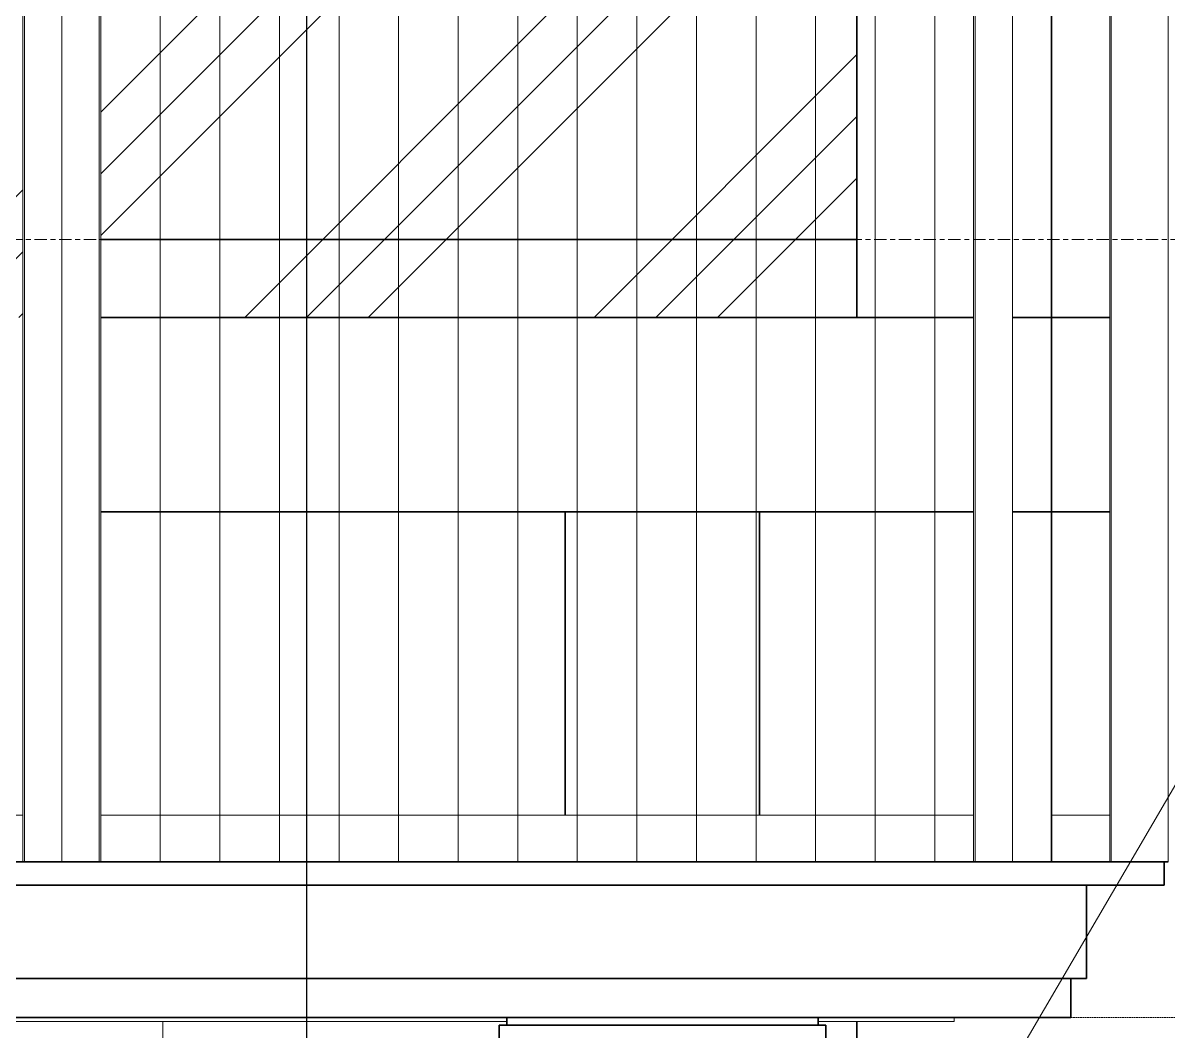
# Model space of a CAD drawing. Header units: millimetres. Extents: x 652554 to 1678317, y -308114 to 170803.
# Drawn here: x 753047 to 754519, y -95399 to -94103 of the extents above; entities that cross this region are included whole.
import ezdxf

# ---------------------------------------------------------------- set-up
doc = ezdxf.new("R2010")
doc.units = ezdxf.units.MM
doc.linetypes.add('Centre', pattern=[31.75, 6.35, -4.7625, 15.875, -4.7625])
doc.linetypes.add('DPA_Hidden 50', pattern=[3, 2, -1])
for name, color, linetype, lineweight in [('A-COLS-E', 1, 'Continuous', 35), ('A-DETL', 1, 'Continuous', 70), ('A-DETL-GENF', 2, 'Continuous', 35), ('A-FLOR-E', 2, 'Continuous', 35), ('A-FLOR-LEVL', 3, 'Continuous', 9), ('A-GENM', 1, 'Continuous', 9), ('A-GLAZ-CURT', 2, 'Continuous', 9), ('A-GLAZ-CWMG', 2, 'Continuous', 35), ('A-WALL-PATT', 1, 'Continuous', 35), ('G-ANNO-TEXT', 3, 'Continuous', 9), ('S-BEAM', 2, 'Continuous', 35), ('S-COLS-E', 2, 'Continuous', 35), ('WALL-E', 2, 'Continuous', 35)]:
    doc.layers.add(name, color=color, linetype=linetype, lineweight=lineweight)
pattern_1 = [(45, (-623522.15, 0), (-224.5064, 224.5064), []), (45, (-623442.78, 0), (0, 449.0128), []), (45, (-623601.53, 0), (0, 449.0128), [])]

# ---------------------------------------------------------------- blocks, each defined once
blk = doc.blocks.new('PPL-C-AECM-1-PP19-SE-M3-0001_rvt-1-2241-01 ENTRANCE 2 ENLARGED ELEVATION 1')
at = {"layer": 'A-WALL-PATT', "lineweight": 9}
h = blk.add_hatch(dxfattribs=at)
h.set_pattern_fill('FP_2', color=251, style=0, pattern_type=2)
h.set_pattern_definition(pattern_1)
h.paths.add_polyline_path([(-627591.4, 106450), (-626469.4, 106450), (-626469.4, 106850), (-627591.4, 106850), (-627591.4, 106501)])
h.paths.add_polyline_path([(-628695.3, 106450), (-628695.3, 106850), (-628813.4, 106850), (-628813.4, 106450), (-628772.4, 106450)])
h.paths.add_polyline_path([(-628593.7, 106450), (-628161.9, 106450), (-628161.9, 106850), (-628593.7, 106850), (-628593.7, 106748)])
h.paths.add_polyline_path([(-629848.5, 106450), (-628913.4, 106450), (-628913.4, 106850), (-629854.5, 106850), (-629854.5, 106450)])
h.paths.add_polyline_path([(-625397.4, 106450), (-625397.4, 106850), (-626369.4, 106850), (-626369.4, 106450), (-625444.3, 106450)])
h.paths.add_polyline_path([(-627911.9, 106450), (-627691.4, 106450), (-627691.4, 106850), (-627911.9, 106850), (-627911.9, 106552.4)])
h = blk.add_hatch(dxfattribs=at)
h.set_pattern_fill('FP_2', color=251, style=0, pattern_type=2)
h.set_pattern_definition(pattern_1)
h.paths.add_polyline_path([(-627591.4, 106450), (-626469.4, 106450), (-626469.4, 106850), (-627591.4, 106850), (-627591.4, 106501)])
h.paths.add_polyline_path([(-628695.3, 106450), (-628695.3, 106850), (-628813.4, 106850), (-628813.4, 106450), (-628772.4, 106450)])
h.paths.add_polyline_path([(-628593.7, 106450), (-628161.9, 106450), (-628161.9, 106850), (-628593.7, 106850), (-628593.7, 106748)])
h.paths.add_polyline_path([(-629848.5, 106450), (-628913.4, 106450), (-628913.4, 106850), (-629854.5, 106850), (-629854.5, 106450)])
h.paths.add_polyline_path([(-625397.4, 106450), (-625397.4, 106850), (-626369.4, 106850), (-626369.4, 106450), (-625444.3, 106450)])
h.paths.add_polyline_path([(-627911.9, 106450), (-627691.4, 106450), (-627691.4, 106850), (-627911.9, 106850), (-627911.9, 106552.4)])
at = {"layer": 'A-FLOR-E', "color": 250}
for p, q in [((-625379.6, 106450), (-626369.4, 106450)), ((-626369.4, 106450), (-625247.4, 106450)), ((-625197.4, 106450), (-625147.4, 106450)), ((-625147.4, 106450), (-625072.4, 106450)), ((-625147.4, 106450), (-625147.4, 106200)), ((-625772.4, 106200), (-626369.4, 106200)), ((-625522.4, 106200), (-625772.4, 106200)), ((-625247.4, 106200), (-625522.4, 106200)), ((-625147.4, 106200), (-625197.4, 106200)), ((-625072.4, 106200), (-625147.4, 106200))]:
    blk.add_line(p, q, dxfattribs=at)
at = {"layer": 'S-BEAM', "color": 250}
for p, q in [((-625397.4, 106450), (-625247.4, 106450)), ((-625247.4, 106450), (-625397.4, 106450)), ((-625247.4, 106450), (-625397.4, 106450)), ((-625397.4, 106450), (-625247.4, 106450)), ((-625297.4, 106450), (-625397.4, 106450)), ((-625397.4, 106450), (-625247.4, 106450)), ((-625147.4, 106450), (-625072.4, 106450)), ((-625772.4, 106200), (-626369.4, 106200)), ((-626369.4, 106200), (-625772.4, 106200)), ((-625797.4, 106200), (-626369.4, 106200)), ((-626369.4, 106200), (-625797.4, 106200)), ((-625772.4, 106200), (-626369.4, 106200)), ((-626369.4, 106200), (-625772.4, 106200)), ((-625797.4, 106200), (-626369.4, 106200)), ((-626369.4, 106200), (-625797.4, 106200)), ((-625797.4, 106200), (-626369.4, 106200)), ((-626369.4, 106200), (-625797.4, 106200)), ((-625797.4, 106200), (-626369.4, 106200)), ((-626369.4, 106200), (-625797.4, 106200)), ((-625797.4, 106200), (-626369.4, 106200)), ((-626369.4, 106200), (-625797.4, 106200)), ((-625797.4, 106200), (-626369.4, 106200)), ((-626369.4, 106200), (-625797.4, 106200)), ((-625797.4, 106200), (-626369.4, 106200)), ((-626369.4, 106200), (-625797.4, 106200)), ((-625772.4, 105850), (-625772.4, 106200)), ((-625772.4, 106200), (-625772.4, 105850)), ((-625772.4, 106200), (-625522.4, 106200)), ((-625772.4, 105810), (-625772.4, 106200)), ((-625522.4, 106200), (-625522.4, 105810)), ((-625247.4, 106200), (-625522.4, 106200)), ((-625522.4, 106200), (-625247.4, 106200)), ((-625147.4, 106200), (-625197.4, 106200)), ((-625147.4, 106200), (-625147.4, 105750)), ((-628593.7, 105750), (-625772.4, 105750)), ((-628522.4, 105750), (-625797.4, 105750)), ((-628522.4, 105750), (-625847.4, 105750)), ((-628522.4, 105750), (-625772.4, 105750)), ((-628522.4, 105750), (-625847.4, 105750)), ((-628522.4, 105750), (-625847.4, 105750)), ((-628522.4, 105750), (-625847.4, 105750)), ((-628522.4, 105750), (-625847.4, 105750)), ((-628522.4, 105750), (-625847.4, 105750)), ((-628522.4, 105750), (-625847.4, 105750)), ((-628522.4, 105750), (-625847.4, 105750)), ((-628522.4, 105750), (-625847.4, 105750)), ((-628041.9, 105750), (-625847.4, 105750)), ((-628041.9, 105750), (-625847.4, 105750)), ((-628041.9, 105750), (-625847.4, 105750)), ((-628041.9, 105750), (-625847.4, 105750)), ((-625772.4, 105750), (-625522.4, 105750)), ((-625522.4, 105750), (-625772.4, 105750)), ((-625522.4, 105750), (-625147.4, 105750)), ((-625522.4, 105750), (-625397.4, 105750)), ((-625147.4, 105750), (-625397.4, 105750)), ((-625397.4, 105750), (-624997.4, 105750))]:
    blk.add_line(p, q, dxfattribs=at)
at = {"layer": 'S-COLS-E', "color": 250}
for p, q in [((-625147.4, 108525), (-625147.4, 106450)), ((-625397.4, 108475), (-625397.4, 106450)), ((-625297.4, 106450), (-625497.4, 106450)), ((-625497.4, 106450), (-625297.4, 106450)), ((-625297.4, 106450), (-625497.4, 106450)), ((-625497.4, 106450), (-625297.4, 106450)), ((-625397.4, 106450), (-625247.4, 106450)), ((-625247.4, 106450), (-625397.4, 106450)), ((-625397.4, 106450), (-625247.4, 106450)), ((-625247.4, 106450), (-625397.4, 106450)), ((-625147.4, 106450), (-625197.4, 106450)), ((-625397.4, 106200), (-625522.4, 106200)), ((-625397.4, 105545), (-625397.4, 102550))]:
    blk.add_line(p, q, dxfattribs=at)
at = {"layer": 'WALL-E', "color": 250}
for p, q in [((-625397.4, 106450), (-625397.4, 106850)), ((-625297.4, 106450), (-626369.4, 106450)), ((-626369.4, 106450), (-625497.4, 106450)), ((-625397.4, 106450), (-626369.4, 106450)), ((-626369.4, 106450), (-625397.4, 106450)), ((-625497.4, 106450), (-625297.4, 106450)), ((-625297.4, 106450), (-625497.4, 106450)), ((-625497.4, 106450), (-625297.4, 106450)), ((-625397.4, 106450), (-625247.4, 106450)), ((-625247.4, 106450), (-625397.4, 106450))]:
    blk.add_line(p, q, dxfattribs=at)
blk = doc.blocks.new('DPA_CP_Entrance Louver Grill Vertical Z - Louver Grill Vertical Z-18398441-2241-01 ENTRANCE 2 ENLARGED ELEVATION 1')
at = {"layer": 'A-GLAZ-CURT'}
for p, q in [((-628913.4, 108525), (-628913.4, 105750)), ((-628913.4, 105750), (-628913.4, 108525)), ((-628911.4, 108525), (-628911.4, 105750)), ((-628911.4, 108525), (-628911.4, 105750)), ((-628863.4, 105750), (-628863.4, 108525)), ((-628863.4, 106450), (-628863.4, 108525)), ((-628863.4, 108525), (-628863.4, 105750)), ((-628863.4, 108525), (-628863.4, 105750)), ((-628913.4, 108475), (-628913.4, 105810)), ((-628913.4, 106450), (-628913.4, 108475)), ((-630035.4, 105810), (-628913.4, 105810)), ((-630035.4, 105810), (-628913.4, 105810)), ((-628863.4, 105750), (-628863.4, 105810)), ((-628863.4, 105810), (-628863.4, 105750)), ((-628863.4, 105750), (-630085.4, 105750)), ((-630085.4, 105750), (-628863.4, 105750)), ((-628913.4, 105750), (-628863.4, 105750)), ((-628863.4, 105750), (-628913.4, 105750)), ((-628913.4, 105750), (-628863.4, 105750)), ((-628911.4, 105750), (-628913.4, 105750)), ((-628863.4, 105750), (-628911.4, 105750))]:
    blk.add_line(p, q, dxfattribs=at)
blk = doc.blocks.new('DPA_CP_Entrance Louver Grill Vertical Z - Louver Grill Vertical Z-V16-2241-01 ENTRANCE 2 ENLARGED ELEVATION 1')
at = {"layer": 'A-GLAZ-CURT'}
for p, q in [((-626419.4, 108525), (-626419.4, 105750)), ((-626419.4, 106450), (-626419.4, 108525)), ((-626419.4, 105750), (-626419.4, 108525)), ((-626419.4, 105750), (-626419.4, 108525)), ((-626371.4, 105750), (-626371.4, 108525)), ((-626371.4, 105750), (-626371.4, 108525)), ((-626369.4, 108525), (-626369.4, 105750)), ((-626369.4, 105750), (-626369.4, 108525)), ((-625247.4, 108525), (-625247.4, 105750)), ((-625247.4, 105750), (-625247.4, 108525)), ((-625245.4, 108525), (-625245.4, 105750)), ((-625245.4, 108525), (-625245.4, 105750)), ((-625197.4, 105750), (-625197.4, 108525)), ((-625197.4, 108525), (-625197.4, 105750)), ((-625197.4, 108525), (-625197.4, 105750)), ((-626369.4, 105810), (-626369.4, 108475)), ((-626369.4, 106450), (-626369.4, 108475)), ((-625247.4, 108475), (-625247.4, 105810)), ((-626419.4, 105750), (-626419.4, 105810)), ((-626419.4, 105810), (-626419.4, 105750)), ((-626369.4, 105810), (-625247.4, 105810)), ((-626369.4, 105810), (-625247.4, 105810)), ((-625197.4, 105750), (-625197.4, 105810)), ((-625197.4, 105810), (-625197.4, 105750)), ((-626419.4, 105750), (-626369.4, 105750)), ((-626369.4, 105750), (-626419.4, 105750)), ((-626371.4, 105750), (-626419.4, 105750)), ((-626419.4, 105750), (-626369.4, 105750)), ((-625197.4, 105750), (-626419.4, 105750)), ((-626419.4, 105750), (-625197.4, 105750)), ((-626369.4, 105750), (-626371.4, 105750)), ((-625247.4, 105750), (-625197.4, 105750)), ((-625197.4, 105750), (-625247.4, 105750)), ((-625247.4, 105750), (-625197.4, 105750)), ((-625245.4, 105750), (-625247.4, 105750)), ((-625197.4, 105750), (-625245.4, 105750))]:
    blk.add_line(p, q, dxfattribs=at)
blk = doc.blocks.new('GM_Louver Grill Vertical Z - Z Profile-V32-2241-01 ENTRANCE 2 ENLARGED ELEVATION 1')
at = {"layer": 'A-GENM'}
blk.add_line((-629039.9, 105750), (-629039.9, 108525), dxfattribs=at)
blk = doc.blocks.new('DPA_Rectangular - 250 x 400 mm-V38-2241-01 ENTRANCE 2 ENLARGED ELEVATION 1')
at = {"layer": 'A-COLS-E'}
for p, q in [((-625397.4, 105545), (-625397.4, 102550)), ((-625397.4, 102550), (-625397.4, 105545))]:
    blk.add_line(p, q, dxfattribs=at)
blk = doc.blocks.new('DPA_Rectangular - 250 x 400 mm-V41-2241-01 ENTRANCE 2 ENLARGED ELEVATION 1')
at = {"layer": 'A-COLS-E'}
for p, q in [((-625397.4, 105545), (-625397.4, 102550)), ((-625397.4, 102550), (-625397.4, 105545))]:
    blk.add_line(p, q, dxfattribs=at)
blk = doc.blocks.new('DPA_CP_Entrance Louver Grill Vertical Z - Louver Grill Vertical Z-18398636-2241-01 ENTRANCE 2 ENLARGED ELEVATION 1')
at = {"layer": 'A-GLAZ-CURT'}
for p, q in [((-625147.4, 108525), (-625147.4, 105750)), ((-625147.4, 105750), (-625147.4, 108525)), ((-625147.4, 108525), (-625147.4, 105750)), ((-625147.4, 105750), (-625147.4, 108525)), ((-625072.4, 108525), (-625072.4, 105750)), ((-625072.4, 105750), (-625072.4, 108525)), ((-625072.4, 108525), (-625072.4, 105750)), ((-625072.4, 105750), (-625072.4, 108525)), ((-625070.4, 105750), (-625070.4, 108525)), ((-625070.4, 105750), (-625070.4, 108525)), ((-624997.4, 108525), (-624997.4, 105750)), ((-624997.4, 108525), (-624997.4, 105750)), ((-624997.4, 105750), (-624997.4, 108525)), ((-624997.4, 105750), (-624997.4, 108525)), ((-625147.4, 105750), (-625147.4, 105810)), ((-625147.4, 105810), (-625072.4, 105810)), ((-625072.4, 105810), (-625147.4, 105810)), ((-625147.4, 105810), (-625147.4, 105750)), ((-625072.4, 105810), (-625072.4, 105750)), ((-625072.4, 105750), (-625072.4, 105810)), ((-625147.4, 105750), (-625197.4, 105750)), ((-625197.4, 105750), (-625147.4, 105750)), ((-625147.4, 105750), (-625197.4, 105750)), ((-625197.4, 105750), (-625147.4, 105750)), ((-625072.4, 105750), (-625147.4, 105750)), ((-625147.4, 105750), (-625072.4, 105750)), ((-625072.4, 105750), (-625070.4, 105750)), ((-624997.4, 105750), (-625072.4, 105750)), ((-625072.4, 105750), (-624997.4, 105750)), ((-625070.4, 105750), (-625072.4, 105750)), ((-625070.4, 105750), (-624997.4, 105750)), ((-624997.4, 105750), (-625070.4, 105750))]:
    blk.add_line(p, q, dxfattribs=at)
blk = doc.blocks.new('GM_Louver Grill Vertical Z - Z Profile-V43-2241-01 ENTRANCE 2 ENLARGED ELEVATION 1')
at = {"layer": 'A-GENM'}
for p, q in [((-625072.4, 108525), (-625072.4, 105750)), ((-625072.4, 105750), (-625072.4, 108525)), ((-624997.4, 105750), (-624997.4, 108525)), ((-624997.4, 105750), (-624997.4, 108525)), ((-624997.4, 105750), (-624997.4, 108525)), ((-625072.4, 105750), (-625070.4, 105750)), ((-624999.4, 105750), (-625072.4, 105750)), ((-625070.4, 105750), (-624997.4, 105750)), ((-624997.4, 105750), (-624999.4, 105750))]:
    blk.add_line(p, q, dxfattribs=at)
blk = doc.blocks.new('DPA_CP_Entrance Louver Grill Vertical Z - Louver Grill Vertical Z-V44-2241-01 ENTRANCE 2 ENLARGED ELEVATION 1')
at = {"layer": 'A-GLAZ-CURT'}
for p, q in [((-625147.4, 108525), (-625147.4, 105750)), ((-625147.4, 105750), (-625147.4, 108525)), ((-625147.4, 108525), (-625147.4, 105750)), ((-625147.4, 105750), (-625147.4, 108525)), ((-625072.4, 108525), (-625072.4, 105750)), ((-625072.4, 105750), (-625072.4, 108525)), ((-625072.4, 108525), (-625072.4, 105750)), ((-625072.4, 105750), (-625072.4, 108525)), ((-624997.4, 108525), (-624997.4, 105750)), ((-624997.4, 108525), (-624997.4, 105750)), ((-624997.4, 105750), (-624997.4, 108525)), ((-624997.4, 105750), (-624997.4, 108525)), ((-625147.4, 105750), (-625147.4, 105810)), ((-625147.4, 105810), (-625072.4, 105810)), ((-625072.4, 105810), (-625147.4, 105810)), ((-625147.4, 105810), (-625147.4, 105750)), ((-625072.4, 105810), (-625072.4, 105750)), ((-625072.4, 105750), (-625072.4, 105810)), ((-625147.4, 105750), (-625197.4, 105750)), ((-625197.4, 105750), (-625147.4, 105750)), ((-625147.4, 105750), (-625197.4, 105750)), ((-625197.4, 105750), (-625147.4, 105750)), ((-625072.4, 105750), (-625147.4, 105750)), ((-625147.4, 105750), (-625072.4, 105750)), ((-625072.4, 105750), (-625070.4, 105750)), ((-624997.4, 105750), (-625072.4, 105750)), ((-625072.4, 105750), (-624997.4, 105750)), ((-625070.4, 105750), (-625072.4, 105750)), ((-625070.4, 105750), (-624997.4, 105750)), ((-624997.4, 105750), (-625070.4, 105750))]:
    blk.add_line(p, q, dxfattribs=at)
blk = doc.blocks.new('System Panel - Entrance Glazed 12mm-14711634-2241-01 ENTRANCE 2 ENLARGED ELEVATION 1')
at = {"layer": 'A-GLAZ-CURT'}
for p, q in [((-626289.4, 105550), (-627147.4, 105550)), ((-627147.4, 105550), (-626289.4, 105550)), ((-626289.4, 103850), (-626289.4, 105545)), ((-626289.4, 105545), (-626289.4, 103850))]:
    blk.add_line(p, q, dxfattribs=at)
blk = doc.blocks.new('System Panel - Entrance Glazed 12mm-11975547-2241-01 ENTRANCE 2 ENLARGED ELEVATION 1')
at = {"layer": 'A-GLAZ-CURT'}
for p, q in [((-625847.4, 105550), (-626289.4, 105550)), ((-626289.4, 105550), (-625847.4, 105550)), ((-626289.4, 105545), (-626289.4, 103850)), ((-626289.4, 103850), (-626289.4, 105545)), ((-625847.4, 105540), (-625847.4, 105545)), ((-625847.4, 105545), (-625847.4, 105540))]:
    blk.add_line(p, q, dxfattribs=at)
blk = doc.blocks.new('Rectangular Mullion - Entrance Louver Top-12058041-2241-01 ENTRANCE 2 ENLARGED ELEVATION 1')
at = {"layer": 'A-GLAZ-CWMG'}
for p, q in [((-626419.4, 105750), (-625002.4, 105750)), ((-625272.4, 105750), (-626419.4, 105750)), ((-625002.4, 105720), (-625002.4, 105750)), ((-625102.4, 105720), (-626419.4, 105720)), ((-625002.4, 105720), (-626419.4, 105720)), ((-625102.4, 105600), (-625102.4, 105720)), ((-625122.4, 105600), (-626419.4, 105600)), ((-625102.4, 105600), (-626419.4, 105600)), ((-625122.4, 105550), (-625122.4, 105600)), ((-625272.4, 105550), (-626419.4, 105550)), ((-625122.4, 105550), (-626419.4, 105550))]:
    blk.add_line(p, q, dxfattribs=at)
blk = doc.blocks.new('Rectangular Mullion - Entrance Louver Top-12057905-2241-01 ENTRANCE 2 ENLARGED ELEVATION 1')
at = {"layer": 'A-GLAZ-CWMG'}
for p, q in [((-627641.4, 105750), (-626419.4, 105750)), ((-626419.4, 105750), (-627641.4, 105750)), ((-626419.4, 105720), (-627641.4, 105720)), ((-626419.4, 105720), (-627641.4, 105720)), ((-626419.4, 105600), (-627641.4, 105600)), ((-626419.4, 105600), (-627641.4, 105600)), ((-626419.4, 105550), (-627641.4, 105550)), ((-626419.4, 105550), (-627641.4, 105550))]:
    blk.add_line(p, q, dxfattribs=at)
blk = doc.blocks.new('Rectangular Mullion - Entrance Louver Top-12058042-2241-01 ENTRANCE 2 ENLARGED ELEVATION 1')
at = {"layer": 'A-GLAZ-CWMG'}
for p, q in [((-625002.4, 105750), (-625002.4, 105720)), ((-625102.4, 105720), (-625102.4, 105600)), ((-625122.4, 105600), (-625122.4, 105550))]:
    blk.add_line(p, q, dxfattribs=at)
blk = doc.blocks.new('Rectangular Mullion - Entrance Louver Top-12057874-2241-01 ENTRANCE 2 ENLARGED ELEVATION 1')
at = {"layer": 'A-GLAZ-CWMG'}
for p, q in [((-625272.4, 105750), (-625002.4, 105750)), ((-625002.4, 105750), (-625002.4, 105720)), ((-625002.4, 105720), (-625102.4, 105720)), ((-625102.4, 105720), (-625102.4, 105600)), ((-625102.4, 105600), (-625122.4, 105600)), ((-625122.4, 105600), (-625122.4, 105550)), ((-625122.4, 105550), (-625272.4, 105550))]:
    blk.add_line(p, q, dxfattribs=at)
blk = doc.blocks.new('System Panel - DPA-AR_Metal Ceiling Rectangular Panel-12707630-2241-01 ENTRANCE 2 ENLARGED ELEVATION 1')
at = {"layer": 'A-GLAZ-CURT'}
for p, q in [((-625847.4, 105550), (-626007.4, 105550)), ((-626007.4, 105550), (-625847.4, 105550))]:
    blk.add_line(p, q, dxfattribs=at)
blk = doc.blocks.new('System Panel - DPA-AR_Metal Ceiling Rectangular Panel-V149-2241-01 ENTRANCE 2 ENLARGED ELEVATION 1')
at = {"layer": 'A-GLAZ-CURT'}
for p, q in [((-626007.4, 105550), (-628407.4, 105550)), ((-628407.4, 105550), (-626007.4, 105550))]:
    blk.add_line(p, q, dxfattribs=at)
blk = doc.blocks.new('DPA_CP_Metal Ceiling Panel - Vertical Panel Entrance-12707632-2241-01 ENTRANCE 2 ENLARGED ELEVATION 1')
at = {"layer": 'A-GLAZ-CURT'}
for p, q in [((-626607.4, 105550), (-625847.4, 105550)), ((-625847.4, 105550), (-626607.4, 105550))]:
    blk.add_line(p, q, dxfattribs=at)
blk = doc.blocks.new('System Panel - DPA-AR_Metal Ceiling Rectangular Panel-12707690-2241-01 ENTRANCE 2 ENLARGED ELEVATION 1')
at = {"layer": 'A-GLAZ-CURT'}
for p, q in [((-625847.4, 105550), (-626007.4, 105550)), ((-626007.4, 105550), (-625847.4, 105550))]:
    blk.add_line(p, q, dxfattribs=at)
blk = doc.blocks.new('DPA_CP_Metal Ceiling Panel - Vertical Panel Entrance-12707633-2241-01 ENTRANCE 2 ENLARGED ELEVATION 1')
at = {"layer": 'A-GLAZ-CURT'}
for p, q in [((-626607.4, 105550), (-625847.4, 105550)), ((-625847.4, 105550), (-626607.4, 105550))]:
    blk.add_line(p, q, dxfattribs=at)
blk = doc.blocks.new('System Panel - DPA-AR_Metal Ceiling Rectangular Panel-12707691-2241-01 ENTRANCE 2 ENLARGED ELEVATION 1')
at = {"layer": 'A-GLAZ-CURT'}
for p, q in [((-626007.4, 105550), (-628407.4, 105550)), ((-628407.4, 105550), (-626007.4, 105550))]:
    blk.add_line(p, q, dxfattribs=at)
blk = doc.blocks.new('System Panel - DPA-AR_Metal Ceiling Rectangular Panel-12708349-2241-01 ENTRANCE 2 ENLARGED ELEVATION 1')
at = {"layer": 'A-GLAZ-CURT'}
for p, q in [((-625847.4, 105550), (-626007.4, 105550)), ((-626007.4, 105550), (-625847.4, 105550))]:
    blk.add_line(p, q, dxfattribs=at)
blk = doc.blocks.new('System Panel - DPA-AR_Metal Ceiling Rectangular Panel-12708351-2241-01 ENTRANCE 2 ENLARGED ELEVATION 1')
at = {"layer": 'A-GLAZ-CURT'}
for p, q in [((-626007.4, 105550), (-628407.4, 105550)), ((-628407.4, 105550), (-626007.4, 105550))]:
    blk.add_line(p, q, dxfattribs=at)
blk = doc.blocks.new('System Panel - DPA-AR_Metal Ceiling Rectangular Panel-16089906-2241-01 ENTRANCE 2 ENLARGED ELEVATION 1')
at = {"layer": 'A-GLAZ-CURT'}
for p, q in [((-628407.4, 105550), (-626007.4, 105550)), ((-626007.4, 105550), (-628407.4, 105550))]:
    blk.add_line(p, q, dxfattribs=at)
blk = doc.blocks.new('System Panel - DPA-AR_Metal Ceiling Rectangular Panel-16089907-2241-01 ENTRANCE 2 ENLARGED ELEVATION 1')
at = {"layer": 'A-GLAZ-CURT'}
for p, q in [((-626007.4, 105550), (-625272.9, 105550)), ((-625272.9, 105550), (-626007.4, 105550))]:
    blk.add_line(p, q, dxfattribs=at)
blk = doc.blocks.new('System Panel - DPA-AR_Metal Ceiling Rectangular Panel-12710539-2241-01 ENTRANCE 2 ENLARGED ELEVATION 1')
at = {"layer": 'A-GLAZ-CURT'}
for p, q in [((-625272.4, 105550), (-625522.4, 105550)), ((-625522.4, 105550), (-625272.4, 105550)), ((-625272.4, 105545), (-625447.4, 105545)), ((-625447.4, 105545), (-625272.4, 105545)), ((-625272.4, 105545), (-625272.4, 105550)), ((-625272.4, 105550), (-625272.4, 105545))]:
    blk.add_line(p, q, dxfattribs=at)
blk = doc.blocks.new('DPA_CP_Metal Ceiling Panel - Vertical Panel Entrance-16090141-2241-01 ENTRANCE 2 ENLARGED ELEVATION 1')
at = {"layer": 'A-GLAZ-CURT'}
for p, q in [((-625847.4, 105550), (-625772.4, 105550)), ((-625772.4, 105550), (-625847.4, 105550)), ((-625522.4, 105550), (-625272.4, 105550)), ((-625272.4, 105550), (-625522.4, 105550)), ((-625447.4, 105545), (-625272.4, 105545)), ((-625272.4, 105545), (-625447.4, 105545)), ((-625272.4, 105550), (-625272.4, 105545)), ((-625272.4, 105550), (-625272.4, 105545))]:
    blk.add_line(p, q, dxfattribs=at)
blk = doc.blocks.new('DPA_CP_Metal Ceiling Panel - Vertical Panel Entrance-12710512-2241-01 ENTRANCE 2 ENLARGED ELEVATION 1')
at = {"layer": 'A-GLAZ-CURT'}
for p, q in [((-625522.4, 105550), (-625272.4, 105550)), ((-625272.4, 105550), (-625522.4, 105550)), ((-625447.4, 105545), (-625272.4, 105545)), ((-625272.4, 105545), (-625447.4, 105545)), ((-625272.4, 105550), (-625272.4, 105545)), ((-625272.4, 105550), (-625272.4, 105545))]:
    blk.add_line(p, q, dxfattribs=at)
blk = doc.blocks.new('System Panel - DPA-AR_Metal Ceiling Rectangular Panel-16090118-2241-01 ENTRANCE 2 ENLARGED ELEVATION 1')
at = {"layer": 'A-GLAZ-CURT'}
for p, q in [((-628407.4, 105550), (-626007.4, 105550)), ((-626007.4, 105550), (-628407.4, 105550))]:
    blk.add_line(p, q, dxfattribs=at)
blk = doc.blocks.new('System Panel - DPA-AR_Metal Ceiling Rectangular Panel-16090119-2241-01 ENTRANCE 2 ENLARGED ELEVATION 1')
at = {"layer": 'A-GLAZ-CURT'}
for p, q in [((-626007.4, 105550), (-625847.4, 105550)), ((-625772.4, 105550), (-626007.4, 105550)), ((-625847.4, 105550), (-625772.4, 105550)), ((-625522.4, 105550), (-625272.4, 105550)), ((-625272.4, 105550), (-625522.4, 105550))]:
    blk.add_line(p, q, dxfattribs=at)
blk = doc.blocks.new('DPA_CP_Metal Ceiling Panel - Vertical Panel Entrance-16089951-2241-01 ENTRANCE 2 ENLARGED ELEVATION 1')
at = {"layer": 'A-GLAZ-CURT'}
for p, q in [((-628447.4, 105550), (-625772.4, 105550)), ((-625772.4, 105550), (-628447.4, 105550)), ((-628447.4, 105545), (-625847.4, 105545)), ((-625847.4, 105545), (-628447.4, 105545))]:
    blk.add_line(p, q, dxfattribs=at)
blk = doc.blocks.new('DPA_AN_Callout - DPA_AN_Callout-15543813-2241-01 ENTRANCE 2 ENLARGED ELEVATION 1')
at = {"layer": 'A-DETL-GENF', "linetype": 'DPA_Hidden 50', "lineweight": 50}
blk.add_arc((-625334.7, 105769.3), 500, 270, 0, dxfattribs=at)
blk = doc.blocks.new('DPA_AN_Callout - DPA_AN_Callout-15543106-2241-01 ENTRANCE 2 ENLARGED ELEVATION 1')
at = {"layer": 'A-DETL-GENF', "lineweight": 25}
blk.add_line((-626104.3, 102798.7), (-626104.3, 107531.8), dxfattribs=at)

msp = doc.modelspace()

# ---------------------------------------------------------------- linework, layer by layer
at = {"layer": 'A-COLS-E'}
for p, q in [((753669.175, -95381.019), (754069.175, -95381.019)), ((753744.1235, -95381.019), (753669.175, -95381.019)), ((753669.175, -95391.019), (753669.175, -95381.019)), ((754069.175, -95381.019), (753994.175, -95381.019)), ((754069.175, -95381.019), (754069.175, -95391.019)), ((753659.175, -95411.019), (753659.175, -95391.019)), ((754079.175, -95391.019), (753659.175, -95391.019)), ((753669.175, -95386.019), (753669.175, -95391.019)), ((754069.175, -95391.019), (753669.175, -95391.019)), ((754069.175, -95386.019), (754069.175, -95391.019)), ((754069.175, -95391.019), (754079.175, -95391.019)), ((754079.175, -95391.019), (754079.175, -95411.019)), ((754079.175, -95391.019), (754079.175, -95411.019)), ((754119.175, -98381.019), (754119.175, -95386.019))]:
    msp.add_line(p, q, dxfattribs=at)
at = {"layer": 'A-DETL', "color": 9, "linetype": 'DPA_Hidden 50', "lineweight": 9}
msp.add_line((754394.175, -95381.019), (758694.175, -95381.019), dxfattribs=at)
at = {"layer": 'A-FLOR-E'}
for p, q in [((753147.1776, -94381.019), (754119.1235, -94381.019)), ((754269.175, -94481.019), (753147.1776, -94481.019)), ((753147.1776, -94481.019), (754219.175, -94481.019))]:
    msp.add_line(p, q, dxfattribs=at)
at = {"layer": 'A-FLOR-LEVL', "linetype": 'Centre'}
msp.add_line((741176.3131, -94381.019), (762971.0468, -94381.019), dxfattribs=at)
at = {"layer": 'G-ANNO-TEXT', "color": 10}
msp.add_line((753931.3391, -96104.6693), (755206.2345, -93921.2014), dxfattribs=at)
at = {"layer": 'WALL-E'}
for p, q in [((753147.1776, -94381.019), (754119.1235, -94381.019)), ((753669.175, -95391.019), (753669.175, -95386.019)), ((753669.175, -95391.019), (753669.175, -95386.019)), ((754119.175, -98381.019), (754119.175, -95386.019)), ((754119.175, -95386.019), (754119.175, -98381.019))]:
    msp.add_line(p, q, dxfattribs=at)

# ---------------------------------------------------------------- block references
at = {"lineweight": 5}
msp.add_blockref('PPL-C-AECM-1-PP19-SE-M3-0001_rvt-1-2241-01 ENTRANCE 2 ENLARGED ELEVATION 1', (1379516.5465, -200931.019), dxfattribs=at)
at = {"layer": 'A-COLS-E'}
for name in ['DPA_Rectangular - 250 x 400 mm-V38-2241-01 ENTRANCE 2 ENLARGED ELEVATION 1', 'DPA_Rectangular - 250 x 400 mm-V41-2241-01 ENTRANCE 2 ENLARGED ELEVATION 1', 'DPA_Rectangular - 250 x 400 mm-V41-2241-01 ENTRANCE 2 ENLARGED ELEVATION 1', 'DPA_Rectangular - 250 x 400 mm-V41-2241-01 ENTRANCE 2 ENLARGED ELEVATION 1', 'DPA_Rectangular - 250 x 400 mm-V41-2241-01 ENTRANCE 2 ENLARGED ELEVATION 1']:
    msp.add_blockref(name, (1379516.5465, -200931.019), dxfattribs=at)
at = {"layer": 'A-DETL-GENF'}
for name in ['DPA_AN_Callout - DPA_AN_Callout-15543813-2241-01 ENTRANCE 2 ENLARGED ELEVATION 1', 'DPA_AN_Callout - DPA_AN_Callout-15543106-2241-01 ENTRANCE 2 ENLARGED ELEVATION 1']:
    msp.add_blockref(name, (1379516.5465, -200931.019), dxfattribs=at)
at = {"layer": 'A-GENM'}
for name, p in [('GM_Louver Grill Vertical Z - Z Profile-V32-2241-01 ENTRANCE 2 ENLARGED ELEVATION 1', (1382187.1125, -200931.019)), ('GM_Louver Grill Vertical Z - Z Profile-V32-2241-01 ENTRANCE 2 ENLARGED ELEVATION 1', (1382263.6837, -200931.019)), ('GM_Louver Grill Vertical Z - Z Profile-V32-2241-01 ENTRANCE 2 ENLARGED ELEVATION 1', (1382340.255, -200931.019)), ('GM_Louver Grill Vertical Z - Z Profile-V32-2241-01 ENTRANCE 2 ENLARGED ELEVATION 1', (1382416.8262, -200931.019)), ('GM_Louver Grill Vertical Z - Z Profile-V32-2241-01 ENTRANCE 2 ENLARGED ELEVATION 1', (1382493.3975, -200931.019)), ('GM_Louver Grill Vertical Z - Z Profile-V32-2241-01 ENTRANCE 2 ENLARGED ELEVATION 1', (1382569.9687, -200931.019)), ('GM_Louver Grill Vertical Z - Z Profile-V32-2241-01 ENTRANCE 2 ENLARGED ELEVATION 1', (1382646.5399, -200931.019)), ('GM_Louver Grill Vertical Z - Z Profile-V32-2241-01 ENTRANCE 2 ENLARGED ELEVATION 1', (1382723.1112, -200931.019)), ('GM_Louver Grill Vertical Z - Z Profile-V32-2241-01 ENTRANCE 2 ENLARGED ELEVATION 1', (1382799.6824, -200931.019)), ('GM_Louver Grill Vertical Z - Z Profile-V32-2241-01 ENTRANCE 2 ENLARGED ELEVATION 1', (1382876.2537, -200931.019)), ('GM_Louver Grill Vertical Z - Z Profile-V32-2241-01 ENTRANCE 2 ENLARGED ELEVATION 1', (1382952.8249, -200931.019)), ('GM_Louver Grill Vertical Z - Z Profile-V32-2241-01 ENTRANCE 2 ENLARGED ELEVATION 1', (1383029.3961, -200931.019)), ('GM_Louver Grill Vertical Z - Z Profile-V32-2241-01 ENTRANCE 2 ENLARGED ELEVATION 1', (1383105.9674, -200931.019)), ('GM_Louver Grill Vertical Z - Z Profile-V32-2241-01 ENTRANCE 2 ENLARGED ELEVATION 1', (1383182.5386, -200931.019)), ('GM_Louver Grill Vertical Z - Z Profile-V32-2241-01 ENTRANCE 2 ENLARGED ELEVATION 1', (1383259.1099, -200931.019)), ('GM_Louver Grill Vertical Z - Z Profile-V43-2241-01 ENTRANCE 2 ENLARGED ELEVATION 1', (1379516.5465, -200931.019)), ('GM_Louver Grill Vertical Z - Z Profile-V43-2241-01 ENTRANCE 2 ENLARGED ELEVATION 1', (1379516.5465, -200931.019)), ('GM_Louver Grill Vertical Z - Z Profile-V43-2241-01 ENTRANCE 2 ENLARGED ELEVATION 1', (1379516.5465, -200931.019)), ('GM_Louver Grill Vertical Z - Z Profile-V43-2241-01 ENTRANCE 2 ENLARGED ELEVATION 1', (1379516.5465, -200931.019)), ('GM_Louver Grill Vertical Z - Z Profile-V43-2241-01 ENTRANCE 2 ENLARGED ELEVATION 1', (1379516.5465, -200931.019)), ('GM_Louver Grill Vertical Z - Z Profile-V43-2241-01 ENTRANCE 2 ENLARGED ELEVATION 1', (1379516.5465, -200931.019)), ('GM_Louver Grill Vertical Z - Z Profile-V43-2241-01 ENTRANCE 2 ENLARGED ELEVATION 1', (1379516.5465, -200931.019)), ('GM_Louver Grill Vertical Z - Z Profile-V43-2241-01 ENTRANCE 2 ENLARGED ELEVATION 1', (1379516.5465, -200931.019)), ('GM_Louver Grill Vertical Z - Z Profile-V43-2241-01 ENTRANCE 2 ENLARGED ELEVATION 1', (1379516.5465, -200931.019)), ('GM_Louver Grill Vertical Z - Z Profile-V43-2241-01 ENTRANCE 2 ENLARGED ELEVATION 1', (1379516.5465, -200931.019)), ('GM_Louver Grill Vertical Z - Z Profile-V43-2241-01 ENTRANCE 2 ENLARGED ELEVATION 1', (1379516.5465, -200931.019)), ('GM_Louver Grill Vertical Z - Z Profile-V43-2241-01 ENTRANCE 2 ENLARGED ELEVATION 1', (1379516.5465, -200931.019)), ('GM_Louver Grill Vertical Z - Z Profile-V43-2241-01 ENTRANCE 2 ENLARGED ELEVATION 1', (1379516.5465, -200931.019)), ('GM_Louver Grill Vertical Z - Z Profile-V43-2241-01 ENTRANCE 2 ENLARGED ELEVATION 1', (1379516.5465, -200931.019)), ('GM_Louver Grill Vertical Z - Z Profile-V43-2241-01 ENTRANCE 2 ENLARGED ELEVATION 1', (1379516.5465, -200931.019)), ('GM_Louver Grill Vertical Z - Z Profile-V43-2241-01 ENTRANCE 2 ENLARGED ELEVATION 1', (1379516.5465, -200931.019)), ('GM_Louver Grill Vertical Z - Z Profile-V43-2241-01 ENTRANCE 2 ENLARGED ELEVATION 1', (1379516.5465, -200931.019)), ('GM_Louver Grill Vertical Z - Z Profile-V43-2241-01 ENTRANCE 2 ENLARGED ELEVATION 1', (1379516.5465, -200931.019)), ('GM_Louver Grill Vertical Z - Z Profile-V43-2241-01 ENTRANCE 2 ENLARGED ELEVATION 1', (1379516.5465, -200931.019)), ('GM_Louver Grill Vertical Z - Z Profile-V43-2241-01 ENTRANCE 2 ENLARGED ELEVATION 1', (1379516.5465, -200931.019)), ('GM_Louver Grill Vertical Z - Z Profile-V43-2241-01 ENTRANCE 2 ENLARGED ELEVATION 1', (1379516.5465, -200931.019)), ('GM_Louver Grill Vertical Z - Z Profile-V43-2241-01 ENTRANCE 2 ENLARGED ELEVATION 1', (1379516.5465, -200931.019)), ('GM_Louver Grill Vertical Z - Z Profile-V43-2241-01 ENTRANCE 2 ENLARGED ELEVATION 1', (1379516.5465, -200931.019)), ('GM_Louver Grill Vertical Z - Z Profile-V43-2241-01 ENTRANCE 2 ENLARGED ELEVATION 1', (1379516.5465, -200931.019))]:
    msp.add_blockref(name, p, dxfattribs=at)
at = {"layer": 'A-GLAZ-CURT'}
for name, p in [('DPA_CP_Entrance Louver Grill Vertical Z - Louver Grill Vertical Z-18398441-2241-01 ENTRANCE 2 ENLARGED ELEVATION 1', (1381960.5412, -200931.019)), ('DPA_CP_Entrance Louver Grill Vertical Z - Louver Grill Vertical Z-V16-2241-01 ENTRANCE 2 ENLARGED ELEVATION 1', (1379516.5465, -200931.019)), ('DPA_CP_Entrance Louver Grill Vertical Z - Louver Grill Vertical Z-18398636-2241-01 ENTRANCE 2 ENLARGED ELEVATION 1', (1379516.5465, -200931.019)), ('DPA_CP_Entrance Louver Grill Vertical Z - Louver Grill Vertical Z-V44-2241-01 ENTRANCE 2 ENLARGED ELEVATION 1', (1379516.5465, -200931.019)), ('DPA_CP_Metal Ceiling Panel - Vertical Panel Entrance-16089951-2241-01 ENTRANCE 2 ENLARGED ELEVATION 1', (1379516.5465, -200931.019)), ('System Panel - DPA-AR_Metal Ceiling Rectangular Panel-V149-2241-01 ENTRANCE 2 ENLARGED ELEVATION 1', (1379516.5465, -200931.019)), ('System Panel - DPA-AR_Metal Ceiling Rectangular Panel-V149-2241-01 ENTRANCE 2 ENLARGED ELEVATION 1', (1379516.5465, -200931.019)), ('System Panel - DPA-AR_Metal Ceiling Rectangular Panel-12707691-2241-01 ENTRANCE 2 ENLARGED ELEVATION 1', (1379516.5465, -200931.019)), ('System Panel - DPA-AR_Metal Ceiling Rectangular Panel-V149-2241-01 ENTRANCE 2 ENLARGED ELEVATION 1', (1379516.5465, -200931.019)), ('System Panel - DPA-AR_Metal Ceiling Rectangular Panel-V149-2241-01 ENTRANCE 2 ENLARGED ELEVATION 1', (1379516.5465, -200931.019)), ('System Panel - DPA-AR_Metal Ceiling Rectangular Panel-V149-2241-01 ENTRANCE 2 ENLARGED ELEVATION 1', (1379516.5465, -200931.019)), ('System Panel - DPA-AR_Metal Ceiling Rectangular Panel-V149-2241-01 ENTRANCE 2 ENLARGED ELEVATION 1', (1379516.5465, -200931.019)), ('System Panel - DPA-AR_Metal Ceiling Rectangular Panel-V149-2241-01 ENTRANCE 2 ENLARGED ELEVATION 1', (1379516.5465, -200931.019)), ('System Panel - DPA-AR_Metal Ceiling Rectangular Panel-V149-2241-01 ENTRANCE 2 ENLARGED ELEVATION 1', (1379516.5465, -200931.019)), ('System Panel - DPA-AR_Metal Ceiling Rectangular Panel-V149-2241-01 ENTRANCE 2 ENLARGED ELEVATION 1', (1379516.5465, -200931.019)), ('System Panel - DPA-AR_Metal Ceiling Rectangular Panel-V149-2241-01 ENTRANCE 2 ENLARGED ELEVATION 1', (1379516.5465, -200931.019)), ('System Panel - DPA-AR_Metal Ceiling Rectangular Panel-V149-2241-01 ENTRANCE 2 ENLARGED ELEVATION 1', (1379516.5465, -200931.019)), ('System Panel - DPA-AR_Metal Ceiling Rectangular Panel-V149-2241-01 ENTRANCE 2 ENLARGED ELEVATION 1', (1379516.5465, -200931.019)), ('System Panel - DPA-AR_Metal Ceiling Rectangular Panel-12708351-2241-01 ENTRANCE 2 ENLARGED ELEVATION 1', (1379516.5465, -200931.019)), ('System Panel - DPA-AR_Metal Ceiling Rectangular Panel-16089906-2241-01 ENTRANCE 2 ENLARGED ELEVATION 1', (1379516.5465, -200931.019)), ('System Panel - DPA-AR_Metal Ceiling Rectangular Panel-16090118-2241-01 ENTRANCE 2 ENLARGED ELEVATION 1', (1379516.5465, -200931.019)), ('System Panel - Entrance Glazed 12mm-14711634-2241-01 ENTRANCE 2 ENLARGED ELEVATION 1', (1379516.5465, -200931.019)), ('DPA_CP_Metal Ceiling Panel - Vertical Panel Entrance-12707632-2241-01 ENTRANCE 2 ENLARGED ELEVATION 1', (1379516.5465, -200931.019)), ('DPA_CP_Metal Ceiling Panel - Vertical Panel Entrance-12707633-2241-01 ENTRANCE 2 ENLARGED ELEVATION 1', (1379516.5465, -200931.019)), ('DPA_CP_Metal Ceiling Panel - Vertical Panel Entrance-12707632-2241-01 ENTRANCE 2 ENLARGED ELEVATION 1', (1379516.5465, -200931.019)), ('DPA_CP_Metal Ceiling Panel - Vertical Panel Entrance-12707632-2241-01 ENTRANCE 2 ENLARGED ELEVATION 1', (1379516.5465, -200931.019)), ('DPA_CP_Metal Ceiling Panel - Vertical Panel Entrance-12707632-2241-01 ENTRANCE 2 ENLARGED ELEVATION 1', (1379516.5465, -200931.019)), ('DPA_CP_Metal Ceiling Panel - Vertical Panel Entrance-12707632-2241-01 ENTRANCE 2 ENLARGED ELEVATION 1', (1379516.5465, -200931.019)), ('DPA_CP_Metal Ceiling Panel - Vertical Panel Entrance-12707632-2241-01 ENTRANCE 2 ENLARGED ELEVATION 1', (1379516.5465, -200931.019)), ('DPA_CP_Metal Ceiling Panel - Vertical Panel Entrance-12707632-2241-01 ENTRANCE 2 ENLARGED ELEVATION 1', (1379516.5465, -200931.019)), ('DPA_CP_Metal Ceiling Panel - Vertical Panel Entrance-12707632-2241-01 ENTRANCE 2 ENLARGED ELEVATION 1', (1379516.5465, -200931.019)), ('DPA_CP_Metal Ceiling Panel - Vertical Panel Entrance-12707632-2241-01 ENTRANCE 2 ENLARGED ELEVATION 1', (1379516.5465, -200931.019)), ('DPA_CP_Metal Ceiling Panel - Vertical Panel Entrance-12707632-2241-01 ENTRANCE 2 ENLARGED ELEVATION 1', (1379516.5465, -200931.019)), ('DPA_CP_Metal Ceiling Panel - Vertical Panel Entrance-12707632-2241-01 ENTRANCE 2 ENLARGED ELEVATION 1', (1379516.5465, -200931.019)), ('DPA_CP_Metal Ceiling Panel - Vertical Panel Entrance-12707632-2241-01 ENTRANCE 2 ENLARGED ELEVATION 1', (1379516.5465, -200931.019)), ('System Panel - Entrance Glazed 12mm-11975547-2241-01 ENTRANCE 2 ENLARGED ELEVATION 1', (1379516.5465, -200931.019)), ('System Panel - DPA-AR_Metal Ceiling Rectangular Panel-12707630-2241-01 ENTRANCE 2 ENLARGED ELEVATION 1', (1379516.5465, -200931.019)), ('System Panel - DPA-AR_Metal Ceiling Rectangular Panel-12707630-2241-01 ENTRANCE 2 ENLARGED ELEVATION 1', (1379516.5465, -200931.019)), ('System Panel - DPA-AR_Metal Ceiling Rectangular Panel-12707690-2241-01 ENTRANCE 2 ENLARGED ELEVATION 1', (1379516.5465, -200931.019)), ('System Panel - DPA-AR_Metal Ceiling Rectangular Panel-12707630-2241-01 ENTRANCE 2 ENLARGED ELEVATION 1', (1379516.5465, -200931.019)), ('System Panel - DPA-AR_Metal Ceiling Rectangular Panel-12707630-2241-01 ENTRANCE 2 ENLARGED ELEVATION 1', (1379516.5465, -200931.019)), ('System Panel - DPA-AR_Metal Ceiling Rectangular Panel-12707630-2241-01 ENTRANCE 2 ENLARGED ELEVATION 1', (1379516.5465, -200931.019)), ('System Panel - DPA-AR_Metal Ceiling Rectangular Panel-12707630-2241-01 ENTRANCE 2 ENLARGED ELEVATION 1', (1379516.5465, -200931.019)), ('System Panel - DPA-AR_Metal Ceiling Rectangular Panel-12707630-2241-01 ENTRANCE 2 ENLARGED ELEVATION 1', (1379516.5465, -200931.019)), ('System Panel - DPA-AR_Metal Ceiling Rectangular Panel-12707630-2241-01 ENTRANCE 2 ENLARGED ELEVATION 1', (1379516.5465, -200931.019)), ('System Panel - DPA-AR_Metal Ceiling Rectangular Panel-12707630-2241-01 ENTRANCE 2 ENLARGED ELEVATION 1', (1379516.5465, -200931.019)), ('System Panel - DPA-AR_Metal Ceiling Rectangular Panel-12707630-2241-01 ENTRANCE 2 ENLARGED ELEVATION 1', (1379516.5465, -200931.019)), ('System Panel - DPA-AR_Metal Ceiling Rectangular Panel-12707630-2241-01 ENTRANCE 2 ENLARGED ELEVATION 1', (1379516.5465, -200931.019)), ('System Panel - DPA-AR_Metal Ceiling Rectangular Panel-12707630-2241-01 ENTRANCE 2 ENLARGED ELEVATION 1', (1379516.5465, -200931.019)), ('System Panel - DPA-AR_Metal Ceiling Rectangular Panel-12708349-2241-01 ENTRANCE 2 ENLARGED ELEVATION 1', (1379516.5465, -200931.019)), ('System Panel - DPA-AR_Metal Ceiling Rectangular Panel-16089907-2241-01 ENTRANCE 2 ENLARGED ELEVATION 1', (1379516.5465, -200931.019)), ('System Panel - DPA-AR_Metal Ceiling Rectangular Panel-16090119-2241-01 ENTRANCE 2 ENLARGED ELEVATION 1', (1379516.5465, -200931.019)), ('DPA_CP_Metal Ceiling Panel - Vertical Panel Entrance-16090141-2241-01 ENTRANCE 2 ENLARGED ELEVATION 1', (1379516.5465, -200931.019)), ('System Panel - DPA-AR_Metal Ceiling Rectangular Panel-12710539-2241-01 ENTRANCE 2 ENLARGED ELEVATION 1', (1379516.5465, -200931.019)), ('DPA_CP_Metal Ceiling Panel - Vertical Panel Entrance-12710512-2241-01 ENTRANCE 2 ENLARGED ELEVATION 1', (1379516.5465, -200931.019))]:
    msp.add_blockref(name, p, dxfattribs=at)
at = {"layer": 'A-GLAZ-CWMG'}
for name in ['Rectangular Mullion - Entrance Louver Top-12057905-2241-01 ENTRANCE 2 ENLARGED ELEVATION 1', 'Rectangular Mullion - Entrance Louver Top-12058041-2241-01 ENTRANCE 2 ENLARGED ELEVATION 1', 'Rectangular Mullion - Entrance Louver Top-12057874-2241-01 ENTRANCE 2 ENLARGED ELEVATION 1', 'Rectangular Mullion - Entrance Louver Top-12058042-2241-01 ENTRANCE 2 ENLARGED ELEVATION 1']:
    msp.add_blockref(name, (1379516.5465, -200931.019), dxfattribs=at)

doc.saveas('drawing.dxf')
